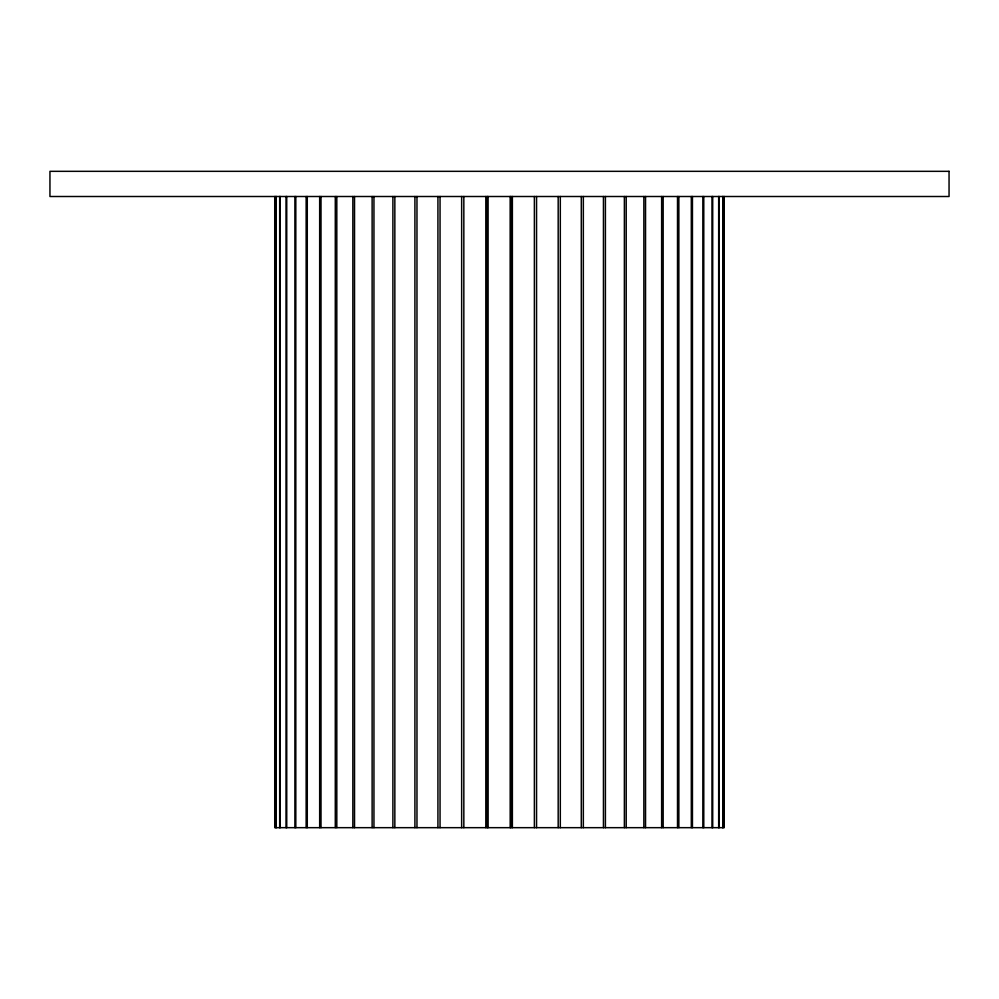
<?xml version="1.0" encoding="UTF-8"?>
<svg xmlns="http://www.w3.org/2000/svg" width="999" height="999" viewBox="0 0 999 999"><rect width="100%" height="100%" fill="white"/><g stroke="black" fill="none" stroke-linecap="round" stroke-linejoin="round"><path stroke-width="1.5" d="M724.25 196.503L724.25 827.671L274.737 827.671L274.737 196.503M723.014 196.503L723.014 827.671M722.776 196.503L722.776 827.671M719.155 196.503L719.155 827.671M718.668 196.503L718.668 827.671M712.712 196.503L712.712 827.671M712.012 196.503L712.012 827.671M703.783 196.503L703.783 827.671M702.846 196.503L702.846 827.671M692.444 196.503L692.444 827.671M691.308 196.503L691.308 827.671M678.858 196.503L678.858 827.671M677.509 196.503L677.509 827.671M663.161 196.503L663.161 827.671M661.638 196.503L661.638 827.671M645.541 196.503L645.541 827.671M643.856 196.503L643.856 827.671M626.211 196.503L626.211 827.671M624.375 196.503L624.375 827.671M605.406 196.503L605.406 827.671M603.446 196.503L603.446 827.671M583.341 196.503L583.341 827.671M581.293 196.503L581.293 827.671M560.314 196.503L560.314 827.671M558.179 196.503L558.179 827.671M536.563 196.503L536.563 827.671M534.378 196.503L534.378 827.671M512.375 196.503L512.375 827.671M510.939 196.503L510.939 827.671M510.164 196.503L510.189 827.671M488.036 196.503L488.061 827.671M487.312 196.503L487.312 827.671M485.826 196.503L485.826 827.671M463.836 196.503L463.836 827.671M461.65 196.503L461.65 827.671M440.047 196.503L440.047 827.671M437.924 196.503L437.924 827.671M416.97 196.503L416.97 827.671M414.91 196.503L414.91 827.671M394.842 196.503L394.842 827.671M392.894 196.503L392.894 827.671M373.951 196.503L373.951 827.671M372.127 196.503L372.127 827.671M354.533 196.503L354.533 827.671M352.847 196.503L352.847 827.671M336.813 196.503L336.813 827.671M335.289 196.503L335.289 827.671M321.004 196.503L321.004 827.671M319.668 196.503L319.668 827.671M307.28 196.503L307.28 827.671M306.144 196.503L306.144 827.671M295.816 196.503L295.816 827.671M294.892 196.503L294.892 827.671M286.738 196.503L286.738 827.671M286.026 196.503L286.026 827.671M280.145 196.503L280.145 827.671M279.683 196.503L279.683 827.671M276.136 196.503L276.136 827.671M275.899 196.503L275.899 827.671M949.05 171.328L49.95 171.328L49.95 196.503L949.05 196.503L949.05 171.328"/></g></svg>
